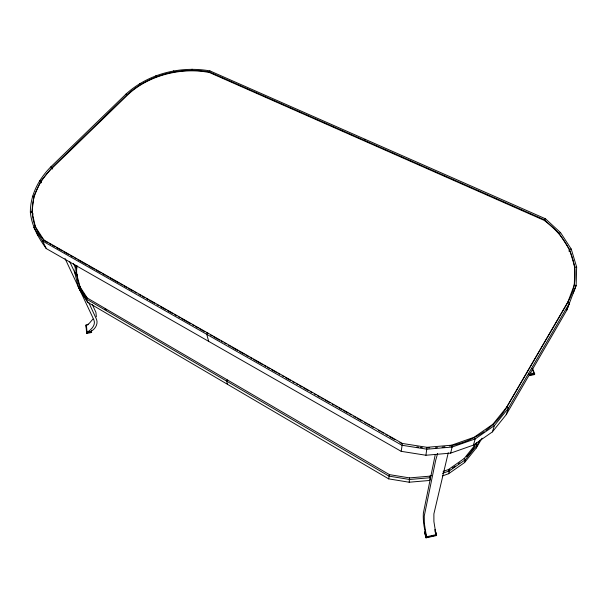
<?xml version="1.0" encoding="UTF-8"?>
<svg xmlns="http://www.w3.org/2000/svg" width="607" height="607" viewBox="0 0 607 607"><rect width="100%" height="100%" fill="white"/><g stroke="black" fill="none" stroke-linecap="round" stroke-linejoin="round"><path stroke-width="0.91" d="M576.65 267.095L576.149 285.48L566.68 310.382L506.215 414.657L492.391 431.903L473.407 445.106L450.667 453.118L425.932 455.25L401.181 451.335L46.276 248.589C38.271 237.716 31.663 225.85 30.35 212.169C30.312 194.771 38.848 179.035 50.813 166.857L126.006 94.062C148.374 73.659 180.325 65.731 209.908 70.89L545.465 218.786L560.572 232.656L571.255 249.09L576.65 267.095L574.814 267.057L569.563 249.431L559.115 233.331L544.335 219.734L209.362 71.899C180.378 66.831 149.072 74.608 127.166 94.609L51.99 167.479L40.783 181.182L33.909 196.296L32.004 211.858L35.365 226.806L43.954 240.046L402.418 443.467L426.979 447.321L451.517 445.204L474.075 437.283L492.899 424.24L506.617 407.206L567.818 302.119L574.298 285.055L574.814 267.057M96.369 316.808L95.914 312.347L92.355 304.623M74.972 272.315L75.572 265.213M76.914 265.509L76.3 272.93L80.276 287.665M388.692 478.877L389.391 474.621L87.317 298.045L79.616 286.261L78.273 286.823L79.927 290.328L87.749 302.339L388.692 478.877L409.179 482.224L429.695 480.456L430.242 477.709L429.779 476.161L409.573 477.906L389.391 474.621M401.181 451.335L402.418 443.467M409.179 482.224L409.573 477.906M425.932 455.25L426.979 447.321M191.888 70.184L192.07 69.152M426.031 537.848L424.566 532.02L426.031 537.848L436.562 535.533L435.075 529.706L436.562 535.533M450.667 453.118L452.109 447.04L451.517 445.204M435.28 454.438L423.375 513.082C422.859 521.049 424.293 529.137 426.493 536.785L436.001 534.691L433.906 521.55L433.884 513.909L448.262 452.739M442.609 475.865L448.634 473.718L449.317 470.926L465.349 459.719L477.178 445.014L480.038 440.143M448.634 473.718L464.56 462.572L465.349 459.719L464.12 458.581L448.436 469.537L443.102 471.434M473.407 445.106L475.182 438.929L494.417 425.583L508.423 408.162L569.541 302.931L567.818 302.119M464.56 462.572L476.313 447.943L477.178 445.014L475.706 444.203L464.12 458.581M492.391 431.903L494.417 425.583L492.899 424.24M506.215 414.657L508.423 408.162L506.617 407.206M568.949 251.177L569.563 249.431L571.255 249.09M534.721 373.988L534.509 374.572L529.638 375.596L529.85 375.005L534.721 373.988L532.688 368.912M573.228 293.067L576.149 285.48L574.298 285.055M566.68 310.382L569.541 302.931M437.639 453.406L435.644 460.455L424.247 516.018L424.369 523.636L426.493 536.785M209.362 71.899L209.908 70.89M476.313 447.943L482.049 438.163M475.706 444.203L476.662 442.586M92.894 319.107L89.32 323.281L86.444 325.375L87.013 332.348C93.046 332.219 98.835 325.291 96.543 319.373L88.622 302.324M227.526 380.005L226.654 381.128L227.473 384.299M207.822 333.038L206.767 334.336L208.671 341.362M364.352 140.3L365.156 139.314M544.335 219.734L545.465 218.786M87.013 332.348C91.096 329.813 96.103 325.147 93.873 319.859L65.063 258.574M87.317 298.045L86.133 298.872L87.749 302.339M43.954 240.046L42.528 240.987L46.276 248.589M559.115 233.331L560.572 232.656M35.365 226.806L33.764 227.45L42.528 240.987L401.902 445.25L427.017 449.203L452.109 447.04L475.182 438.929L474.075 437.283M429.779 476.161L431.554 475.531M442.382 473.392L449.317 470.926L448.436 469.537M426.129 537.415L436.668 535.093M86.589 332.818L91.346 331.877L91.634 332.477L86.892 333.418L86.589 332.818L85.959 325.086L88.319 324.616M30.35 212.169L32.004 211.858L33.135 214.188M430.242 477.709L409.588 479.484L388.958 476.123L86.133 298.872L78.273 286.823L74.896 273.203L76.3 272.93L77.286 275.054M32.323 196.273L33.909 196.296M528.689 374.223L530.146 374.489L534.092 373.662L530.92 373.077M39.356 180.848L40.783 181.182L41.496 182.775M126.006 94.062L127.166 94.609M50.813 166.857L51.99 167.479L52.672 169.08M47.528 242.497L44.235 240.622A77.916 57.984 -16.3 0 1 52.248 168.086L127.349 95.246A72.734 52.134 -10.6 0 1 209.476 72.544L544.153 220.349A85.109 67.756 10.5 0 1 567.598 302.688L506.45 407.707A90.231 78.242 10.5 0 1 485.782 430.477M49.175 243.43L50.821 244.363M52.468 245.296L54.941 246.7M56.588 247.633L62.354 250.903M64.001 251.837L68.94 254.644M70.587 255.577L73.052 256.981M74.699 257.914L76.345 258.848M77.992 259.788L87.051 264.925M88.698 265.858L94.457 269.136M96.103 270.069L101.043 272.869M102.689 273.81L105.163 275.206M106.809 276.147L108.456 277.08M110.102 278.014L119.154 283.158M120.801 284.091L122.447 285.024M124.094 285.958L126.567 287.361M128.214 288.295L133.153 291.102M134.8 292.035L136.446 292.969M138.912 294.372L140.558 295.305M142.205 296.239L144.678 297.642M146.325 298.576L147.971 299.509M149.618 300.45L154.557 303.25M157.023 304.653L158.67 305.587M160.316 306.52L166.083 309.798M167.729 310.731L172.669 313.531M174.315 314.472L176.781 315.868M178.428 316.808L180.074 317.742M181.721 318.675L190.78 323.819M192.427 324.753L194.073 325.686M195.72 326.619L198.193 328.023M199.84 328.956L204.779 331.763M206.426 332.697L208.072 333.63M210.538 335.034L212.184 335.967M213.831 336.9L219.597 340.17M221.244 341.111L222.89 342.045M224.537 342.978L226.183 343.911M228.649 345.315L230.296 346.248M231.942 347.181L237.709 350.459M239.355 351.392L244.295 354.192M245.941 355.133L248.407 356.529M250.054 357.47L251.7 358.403M253.347 359.336L262.406 364.473M264.053 365.414L265.699 366.347M267.346 367.281L269.812 368.684M271.458 369.617L276.397 372.425M278.044 373.358L279.69 374.291M282.164 375.695L283.81 376.628M285.457 377.562L290.396 380.369M292.862 381.773L294.509 382.706M296.155 383.639L297.802 384.572M299.448 385.506L301.922 386.909M303.568 387.843L308.508 390.65M310.154 391.583L311.801 392.517M314.267 393.92L315.913 394.853M317.56 395.794L320.033 397.19M321.68 398.131L323.326 399.065M324.973 399.998L329.912 402.798M332.386 404.201L334.032 405.135M335.679 406.075L337.325 407.009M338.972 407.942L341.438 409.346M343.084 410.279L348.023 413.086M349.67 414.02L351.316 414.953M353.79 416.356L355.436 417.29M357.083 418.223L362.022 421.03M364.488 422.434L366.135 423.367M367.781 424.301L369.428 425.234M371.074 426.167L373.548 427.571M378.487 430.378L380.134 431.311M381.78 432.245L383.427 433.178M385.893 434.582L387.539 435.515M389.186 436.456L394.952 439.726M399.892 442.526L401.538 443.459M104.905 309.001L106.544 309.957M139.61 83.584L140.483 84.335M155.84 75.678L156.378 76.581M85.959 325.086L86.467 328.266M69.6 261.405L75.549 274.197M73.409 263.43L75.382 267.717M532.051 368.586L534.168 373.73M528.963 373.904L529.638 375.596M434.969 531.208L436.001 534.691M79.471 288.515L79.927 290.328M37.171 233.346L37.573 235.129M173.685 70.776L173.868 71.778M91.49 330.762L91.634 332.477M86.68 330.845L86.892 333.418M484.287 431.554A90.231 78.242 10.5 0 1 452.314 445.47M451.403 445.667A90.231 78.242 10.5 0 1 449.582 446.039M444.946 446.82A90.231 78.242 10.5 0 1 442.124 447.184M437.374 447.617A90.231 78.242 10.5 0 1 435.462 447.731M429.741 447.845A90.231 78.242 10.5 0 1 427.836 447.814M422.32 447.518A90.231 78.242 10.5 0 1 420.484 447.351M418.64 447.154A90.231 78.242 10.5 0 1 416.804 446.927M475.023 445.75A74.813 66.96 11.7 0 1 466.571 456.722M459.833 462.845A74.813 66.96 11.7 0 1 458.391 463.953M455.394 466.077A74.813 66.96 11.7 0 1 452.283 468.05M449.878 469.416A74.813 66.96 11.7 0 1 448.254 470.281M86.49 297.521A66.125 52.065 -17 0 1 76.801 266.465"/></g></svg>
